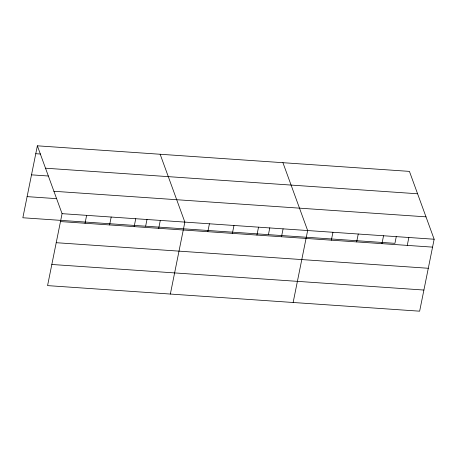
<?xml version="1.0" encoding="UTF-8"?>
<svg xmlns="http://www.w3.org/2000/svg" width="457" height="457" viewBox="0 0 457 457"><rect width="100%" height="100%" fill="white"/><g stroke="black" fill="none" stroke-linecap="round" stroke-linejoin="round"><path stroke-width="0.69" d="M37.36 145.817L62.072 213.665L47.568 285.614L419.64 311.183L434.15 239.234L409.432 171.386L37.36 145.817L22.85 217.766L394.928 243.335L396.299 236.515M85.036 223.25L86.63 215.356M109.594 224.935L111.188 217.041M134.152 226.626L135.746 218.732M145.634 226.204L147.011 219.383M158.71 228.311L160.304 220.417M170.352 294.051L184.857 222.102L160.144 154.255M207.826 231.688L209.415 223.793M232.379 233.373L233.973 225.478M256.937 235.064L258.531 227.169M268.419 234.641L269.796 227.82M281.495 236.749L283.089 228.854M293.137 302.488L307.647 230.539L282.929 162.692M331.354 240.176L332.947 232.282M356.654 241.913L358.248 234.018M381.955 243.655L383.549 235.761M407.256 245.392L408.849 237.497M35.766 153.712L40.679 154.049M45.511 168.205L417.589 193.774M31.504 174.848L48.345 176.008M53.915 191.277L425.993 216.847M27.112 196.63L56.582 198.652M62.072 213.665L434.15 239.234M60.484 221.565L432.556 247.128M56.217 242.701L428.295 268.27M51.83 264.477L423.907 290.046"/></g></svg>
